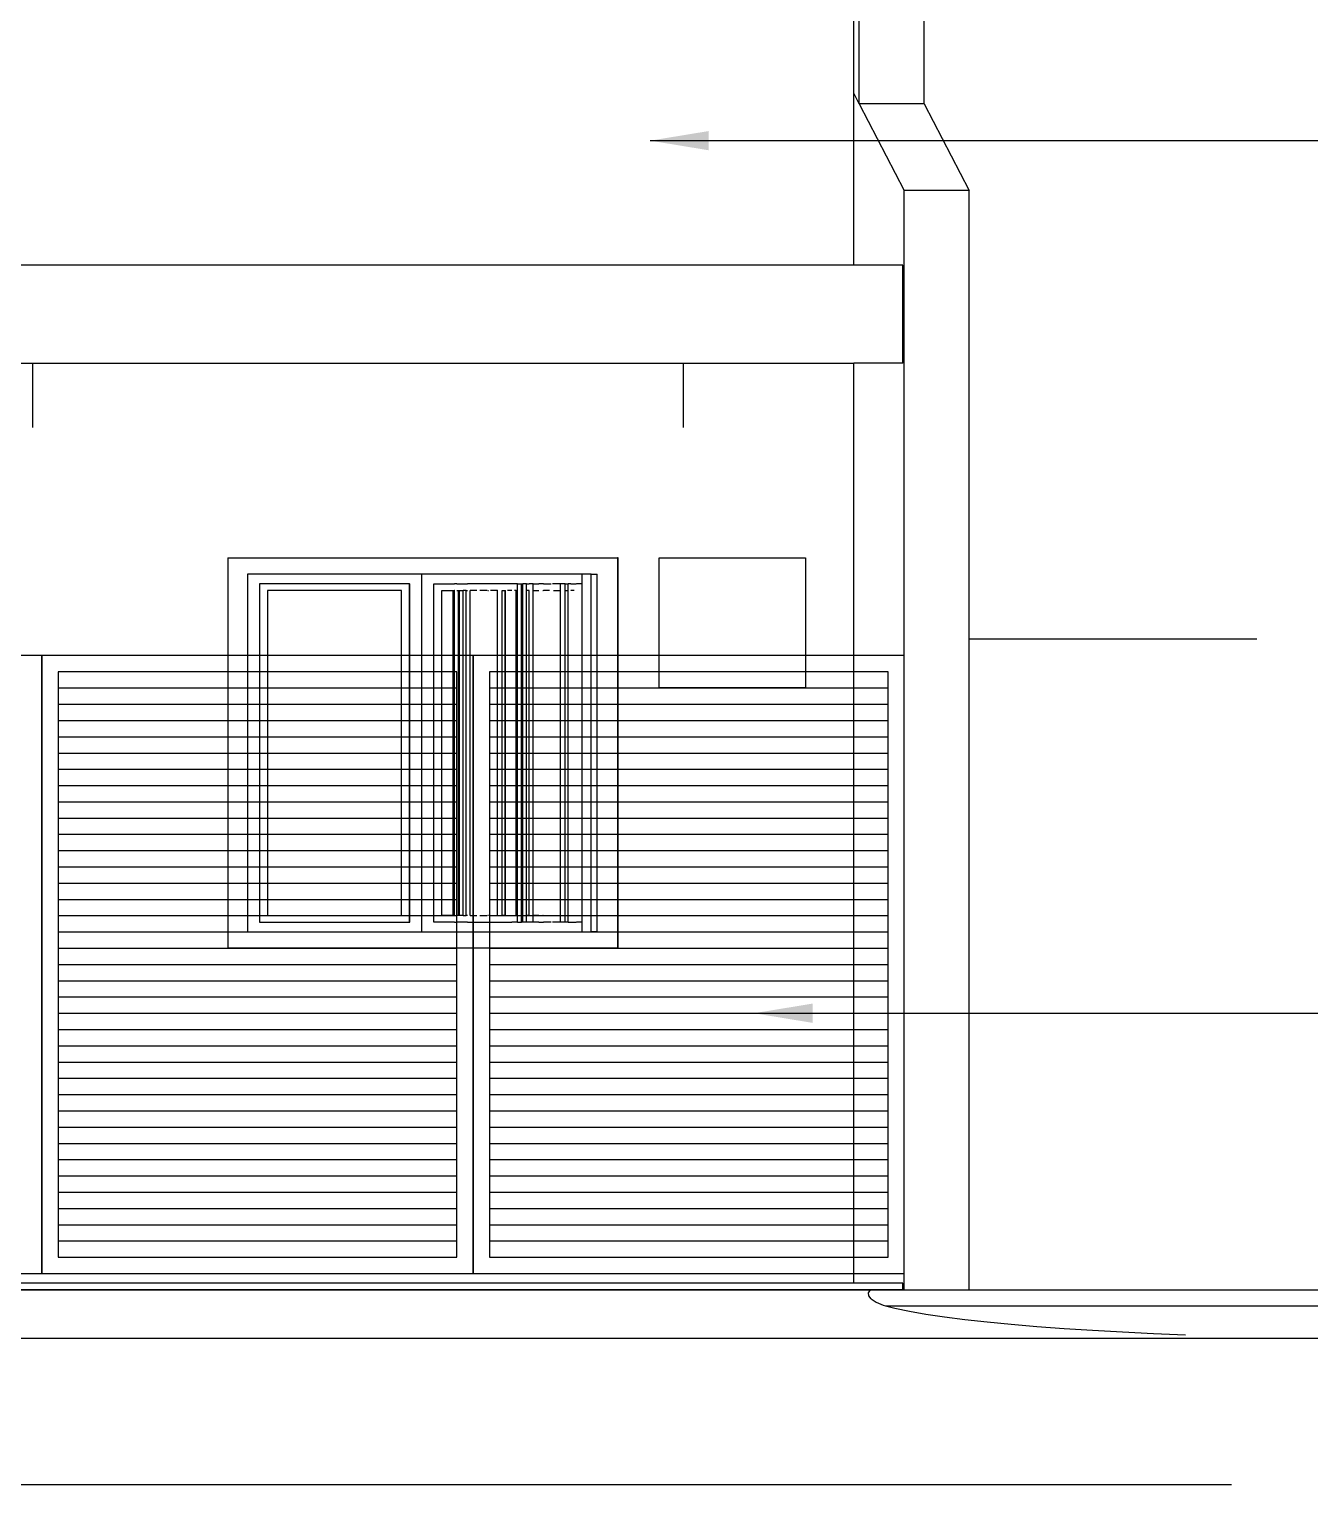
# Model space of a CAD drawing. Header units: inches. Extents: x 7263 to 14962, y 1317 to 2926.
# Drawn here: x 7438.036 to 7441.974, y 1493.877 to 1498.353 of the extents above; entities that cross this region are included whole.
import ezdxf

# ---------------------------------------------------------------- set-up
doc = ezdxf.new("R2010")
doc.units = ezdxf.units.IN
doc.header["$MEASUREMENT"] = 0
for name, color, linetype in [('Layer1', 1, 'Continuous'), ('Layer2', 2, 'Continuous'), ('Layer6', 6, 'Continuous'), ('Layer8', 8, 'Continuous')]:
    doc.layers.add(name, color=color, linetype=linetype)
doc.styles.get("Standard").update_dxf_attribs({"font": ''})
doc.styles.get('Standard').set_extended_font_data('Tw Cen MT Condensed')
doc.dimstyles.get("Standard").update_dxf_attribs({"dimtxt": 0.2, "dimasz": 0.18, "dimexe": 0.18, "dimexo": 0.0625, "dimgap": 0.09, "dimtad": 0, "dimzin": 0, "dimdsep": 46, "dimtxsty": 'Standard', "dimblk": 'ARCHTICK', "dimcen": 0.09, "dimclrd": 8, "dimclre": 8, "dimclrt": 2, "dimadec": 0, "dimazin": 0, "dimtfac": 1, "dimtofl": 0, "dimtmove": 0, "dimatfit": 3, "dimfxl": 1, "dimtolj": 1, "dimtzin": 0, "dimarcsym": 0})

# ---------------------------------------------------------------- blocks, each defined once
blk = doc.blocks.new('_ArchTick')
at = {"color": 0, "linetype": 'ByBlock', "const_width": 0.15}
blk.add_lwpolyline([(-0.5, -0.5), (0.5, 0.5)], dxfattribs=at)

msp = doc.modelspace()

# ---------------------------------------------------------------- linework, layer by layer
for p, q in [((7440.5713, 1498.1562), (7440.5713, 1501.3541)), ((7440.7882, 1498.1234), (7440.7882, 1501.0031)), ((7440.5882, 1498.1234), (7440.5882, 1500.9872)), ((7440.5713, 1497.6273), (7440.5713, 1498.1562)), ((7440.5882, 1498.1234), (7440.5713, 1498.1562)), ((7440.7882, 1498.1234), (7440.5882, 1498.1234)), ((7440.5882, 1498.1234), (7440.7266, 1497.8562)), ((7440.7882, 1498.1234), (7440.9265, 1497.8562)), ((7440.7266, 1494.4773), (7440.7266, 1497.8562)), ((7440.9265, 1497.8562), (7440.7266, 1497.8562)), ((7440.9265, 1496.4773), (7440.9265, 1497.8562)), ((7438.0463, 1497.3259), (7438.0463, 1497.2677)), ((7438.0463, 1497.3259), (7438.0463, 1497.2985)), ((7438.0463, 1497.3259), (7438.0463, 1497.2677)), ((7438.0463, 1497.3259), (7438.0463, 1497.2985)), ((7438.0464, 1497.3259), (7438.0464, 1497.2677)), ((7438.0464, 1497.3259), (7438.0464, 1497.2985)), ((7440.0464, 1497.3259), (7440.0464, 1497.2677)), ((7440.0464, 1497.3259), (7440.0464, 1497.2985)), ((7440.5713, 1494.4973), (7440.5713, 1497.3259)), ((7438.0464, 1497.2677), (7438.0463, 1497.128)), ((7438.0463, 1497.2677), (7438.0463, 1497.128)), ((7438.0463, 1497.2677), (7438.0463, 1497.128)), ((7440.0464, 1497.2677), (7440.0463, 1497.128)), ((7438.6471, 1496.7273), (7438.6471, 1495.5273)), ((7438.6471, 1496.7273), (7439.8445, 1496.7273)), ((7439.8445, 1496.7273), (7439.8445, 1495.5273)), ((7439.8466, 1496.7273), (7439.8445, 1496.7273)), ((7439.8466, 1495.5273), (7439.8466, 1496.7273)), ((7438.7074, 1496.6773), (7438.7074, 1495.5773)), ((7439.2436, 1496.6773), (7438.7074, 1496.6773)), ((7439.2436, 1495.5773), (7439.2436, 1496.6773)), ((7439.7363, 1496.6773), (7439.2436, 1496.6773)), ((7439.7363, 1496.6473), (7439.7363, 1496.6773)), ((7439.7637, 1496.6773), (7439.7363, 1496.6773)), ((7439.7637, 1495.5773), (7439.7637, 1496.6773)), ((7439.7637, 1496.6773), (7439.782, 1496.6773)), ((7439.782, 1495.5773), (7439.782, 1496.6773)), ((7438.7438, 1496.6473), (7438.7438, 1495.6073)), ((7439.2058, 1496.6473), (7438.7438, 1496.6473)), ((7438.7685, 1496.6273), (7438.7685, 1495.6273)), ((7439.1803, 1496.6273), (7438.7685, 1496.6273)), ((7439.1803, 1495.6273), (7439.1803, 1496.6273)), ((7439.1803, 1496.6273), (7439.1808, 1496.6273)), ((7439.1808, 1495.6273), (7439.1808, 1496.6273)), ((7439.2058, 1496.6473), (7439.2061, 1496.6473)), ((7439.2058, 1495.6073), (7439.2058, 1496.6473)), ((7439.2061, 1495.6073), (7439.2061, 1496.6473)), ((7439.2802, 1496.6473), (7439.3436, 1496.6473)), ((7439.2802, 1495.6073), (7439.2802, 1496.6473)), ((7439.3049, 1495.6273), (7439.3049, 1496.6273)), ((7439.3049, 1496.6273), (7439.3396, 1496.6273)), ((7439.3396, 1495.6273), (7439.3396, 1496.6273)), ((7439.3396, 1496.6273), (7439.3434, 1496.6273)), ((7439.3434, 1495.6273), (7439.3434, 1496.6273)), ((7439.3434, 1496.6273), (7439.3436, 1496.6273)), ((7439.3507, 1496.6473), (7439.3436, 1496.6473)), ((7439.3452, 1496.6273), (7439.3438, 1496.6273)), ((7439.3507, 1496.6473), (7439.3694, 1496.6473)), ((7439.3507, 1496.6273), (7439.3561, 1496.6273)), ((7439.3561, 1495.6273), (7439.3561, 1496.6273)), ((7439.3561, 1496.6273), (7439.3596, 1496.6273)), ((7439.3596, 1495.6273), (7439.3596, 1496.6273)), ((7439.3596, 1496.6273), (7439.3694, 1496.6273)), ((7439.3694, 1496.6473), (7439.3698, 1496.6473)), ((7439.3698, 1496.6473), (7439.3833, 1496.6473)), ((7439.3698, 1496.6273), (7439.3708, 1496.6273)), ((7439.3708, 1495.6273), (7439.3708, 1496.6273)), ((7439.3796, 1496.6273), (7439.3708, 1496.6273)), ((7439.3796, 1495.6273), (7439.3796, 1496.6273)), ((7439.3796, 1496.6273), (7439.3833, 1496.6273)), ((7439.4215, 1496.6473), (7439.3833, 1496.6473)), ((7439.3919, 1496.6273), (7439.3923, 1496.6273)), ((7439.3923, 1495.6273), (7439.3923, 1496.6273)), ((7439.4123, 1496.6273), (7439.3923, 1496.6273)), ((7439.454, 1496.6473), (7439.4215, 1496.6473)), ((7439.4445, 1496.6273), (7439.4215, 1496.6273)), ((7439.4467, 1496.6273), (7439.4478, 1496.6273)), ((7439.5202, 1496.6473), (7439.454, 1496.6473)), ((7439.4755, 1496.6273), (7439.454, 1496.6273)), ((7439.4755, 1495.6273), (7439.4755, 1496.6273)), ((7439.4755, 1496.6273), (7439.4766, 1496.6273)), ((7439.4903, 1496.6273), (7439.4906, 1496.6273)), ((7439.4906, 1495.6273), (7439.4906, 1496.6273)), ((7439.4906, 1496.6273), (7439.4998, 1496.6273)), ((7439.4998, 1495.6273), (7439.4998, 1496.6273)), ((7439.4998, 1496.6273), (7439.5001, 1496.6273)), ((7439.5001, 1495.6273), (7439.5001, 1496.6273)), ((7439.5001, 1496.6273), (7439.5008, 1496.6273)), ((7439.5202, 1496.6273), (7439.5068, 1496.6273)), ((7439.5372, 1496.6473), (7439.5202, 1496.6473)), ((7439.5334, 1496.6273), (7439.5278, 1496.6273)), ((7439.5334, 1495.6273), (7439.5334, 1496.6273)), ((7439.5334, 1496.6273), (7439.5372, 1496.6273)), ((7439.5372, 1496.6273), (7439.5372, 1496.6473)), ((7439.5372, 1496.6473), (7439.5499, 1496.6473)), ((7439.5372, 1495.6273), (7439.5372, 1496.6273)), ((7439.5372, 1496.6273), (7439.5376, 1496.6273)), ((7439.5499, 1496.6473), (7439.5534, 1496.6473)), ((7439.5499, 1496.6273), (7439.5499, 1496.6473)), ((7439.5499, 1496.6273), (7439.5534, 1496.6273)), ((7439.5499, 1495.6273), (7439.5499, 1496.6273)), ((7439.5534, 1496.6273), (7439.5534, 1496.6473)), ((7439.5646, 1496.6473), (7439.5534, 1496.6473)), ((7439.5534, 1495.6273), (7439.5534, 1496.6273)), ((7439.5636, 1496.6273), (7439.5646, 1496.6273)), ((7439.5646, 1496.6473), (7439.5737, 1496.6473)), ((7439.5646, 1496.6273), (7439.5646, 1496.6473)), ((7439.5646, 1495.6273), (7439.5646, 1496.6273)), ((7439.5734, 1496.6273), (7439.5646, 1496.6273)), ((7439.5734, 1495.6273), (7439.5734, 1496.6273)), ((7439.5734, 1496.6273), (7439.5737, 1496.6273)), ((7439.5861, 1496.6473), (7439.5737, 1496.6473)), ((7439.5857, 1496.6273), (7439.5861, 1496.6273)), ((7439.5861, 1496.6473), (7439.6032, 1496.6473)), ((7439.5861, 1496.6273), (7439.5861, 1496.6473)), ((7439.5861, 1496.6273), (7439.6032, 1496.6273)), ((7439.5861, 1495.6273), (7439.5861, 1496.6273)), ((7439.6175, 1496.6473), (7439.6032, 1496.6473)), ((7439.6149, 1496.6273), (7439.6163, 1496.6273)), ((7439.6175, 1496.6473), (7439.636, 1496.6473)), ((7439.636, 1496.6273), (7439.6175, 1496.6273)), ((7439.636, 1496.6473), (7439.6411, 1496.6473)), ((7439.6693, 1496.6473), (7439.6449, 1496.6473)), ((7439.6486, 1496.6273), (7439.6693, 1496.6273)), ((7439.6693, 1496.6273), (7439.6693, 1496.6473)), ((7439.6844, 1496.6473), (7439.6693, 1496.6473)), ((7439.6693, 1495.6273), (7439.6693, 1496.6273)), ((7439.6841, 1496.6273), (7439.6844, 1496.6273)), ((7439.6844, 1496.6473), (7439.6936, 1496.6473)), ((7439.6844, 1496.6273), (7439.6844, 1496.6473)), ((7439.6844, 1495.6273), (7439.6844, 1496.6273)), ((7439.6844, 1496.6273), (7439.6936, 1496.6273)), ((7439.6936, 1496.6273), (7439.6936, 1496.6473)), ((7439.7019, 1496.6473), (7439.6936, 1496.6473)), ((7439.6936, 1495.6273), (7439.6936, 1496.6273)), ((7439.6999, 1496.6273), (7439.7009, 1496.6273)), ((7439.7019, 1496.6473), (7439.7118, 1496.6473)), ((7439.7118, 1496.6273), (7439.7019, 1496.6273)), ((7439.7118, 1496.6473), (7439.7183, 1496.6473)), ((7439.7363, 1496.6473), (7439.7192, 1496.6473)), ((7439.7363, 1496.6473), (7439.7367, 1496.6473)), ((7439.7363, 1495.6073), (7439.7363, 1496.6473)), ((7441.8103, 1496.4773), (7440.9265, 1496.4773)), ((7440.9265, 1494.4773), (7440.9265, 1496.4773)), ((7438.7438, 1495.6073), (7439.2058, 1495.6073)), ((7438.7685, 1495.6273), (7439.1803, 1495.6273)), ((7439.1803, 1495.6273), (7439.1808, 1495.6273)), ((7439.2058, 1495.6073), (7439.2061, 1495.6073)), ((7439.3436, 1495.6073), (7439.2802, 1495.6073)), ((7439.3396, 1495.6273), (7439.3049, 1495.6273)), ((7439.3434, 1495.6273), (7439.3396, 1495.6273)), ((7439.3436, 1495.6273), (7439.3434, 1495.6273)), ((7439.3436, 1495.6073), (7439.3507, 1495.6073)), ((7439.3452, 1495.6273), (7439.3438, 1495.6273)), ((7439.3561, 1495.6273), (7439.3507, 1495.6273)), ((7439.3694, 1495.6073), (7439.3507, 1495.6073)), ((7439.3596, 1495.6273), (7439.3561, 1495.6273)), ((7439.3694, 1495.6273), (7439.3596, 1495.6273)), ((7439.3698, 1495.6073), (7439.3694, 1495.6073)), ((7439.3708, 1495.6273), (7439.3698, 1495.6273)), ((7439.3833, 1495.6073), (7439.3698, 1495.6073)), ((7439.3708, 1495.6273), (7439.3796, 1495.6273)), ((7439.3833, 1495.6273), (7439.3796, 1495.6273)), ((7439.3833, 1495.6073), (7439.4215, 1495.6073)), ((7439.3923, 1495.6273), (7439.3919, 1495.6273)), ((7439.3923, 1495.6273), (7439.4123, 1495.6273)), ((7439.4215, 1495.6273), (7439.4445, 1495.6273)), ((7439.4215, 1495.6073), (7439.454, 1495.6073)), ((7439.4478, 1495.6273), (7439.4467, 1495.6273)), ((7439.454, 1495.6273), (7439.4755, 1495.6273)), ((7439.454, 1495.6073), (7439.5202, 1495.6073)), ((7439.4766, 1495.6273), (7439.4755, 1495.6273)), ((7439.4906, 1495.6273), (7439.4903, 1495.6273)), ((7439.4998, 1495.6273), (7439.4906, 1495.6273)), ((7439.5001, 1495.6273), (7439.4998, 1495.6273)), ((7439.5008, 1495.6273), (7439.5001, 1495.6273)), ((7439.5068, 1495.6273), (7439.5202, 1495.6273)), ((7439.5372, 1495.6073), (7439.5202, 1495.6073)), ((7439.5278, 1495.6273), (7439.5334, 1495.6273)), ((7439.5372, 1495.6273), (7439.5334, 1495.6273)), ((7439.5372, 1495.6073), (7439.5372, 1495.6273)), ((7439.5376, 1495.6273), (7439.5372, 1495.6273)), ((7439.5372, 1495.6073), (7439.5499, 1495.6073)), ((7439.5534, 1495.6273), (7439.5499, 1495.6273)), ((7439.5499, 1495.6073), (7439.5499, 1495.6273)), ((7439.5534, 1495.6073), (7439.5499, 1495.6073)), ((7439.5534, 1495.6073), (7439.5534, 1495.6273)), ((7439.5646, 1495.6073), (7439.5534, 1495.6073)), ((7439.5646, 1495.6273), (7439.5636, 1495.6273)), ((7439.5646, 1495.6073), (7439.5646, 1495.6273)), ((7439.5734, 1495.6273), (7439.5646, 1495.6273)), ((7439.5737, 1495.6073), (7439.5646, 1495.6073)), ((7439.5737, 1495.6273), (7439.5734, 1495.6273)), ((7439.5861, 1495.6073), (7439.5737, 1495.6073)), ((7439.5861, 1495.6273), (7439.5857, 1495.6273)), ((7439.6032, 1495.6273), (7439.5861, 1495.6273)), ((7439.5861, 1495.6073), (7439.5861, 1495.6273)), ((7439.6032, 1495.6073), (7439.5861, 1495.6073)), ((7439.6032, 1495.6073), (7439.6175, 1495.6073)), ((7439.6163, 1495.6273), (7439.6149, 1495.6273)), ((7439.6175, 1495.6273), (7439.636, 1495.6273)), ((7439.636, 1495.6073), (7439.6175, 1495.6073)), ((7439.6411, 1495.6073), (7439.636, 1495.6073)), ((7439.6693, 1495.6073), (7439.6449, 1495.6073)), ((7439.6486, 1495.6273), (7439.6693, 1495.6273)), ((7439.6693, 1495.6073), (7439.6693, 1495.6273)), ((7439.6844, 1495.6073), (7439.6693, 1495.6073)), ((7439.6844, 1495.6273), (7439.6841, 1495.6273)), ((7439.6844, 1495.6073), (7439.6844, 1495.6273)), ((7439.6844, 1495.6273), (7439.6936, 1495.6273)), ((7439.6936, 1495.6073), (7439.6844, 1495.6073)), ((7439.6936, 1495.6073), (7439.6936, 1495.6273)), ((7439.6936, 1495.6073), (7439.7019, 1495.6073)), ((7439.7009, 1495.6273), (7439.6999, 1495.6273)), ((7439.7019, 1495.6273), (7439.7118, 1495.6273)), ((7439.7019, 1495.6073), (7439.7183, 1495.6073)), ((7439.7363, 1495.6073), (7439.7192, 1495.6073)), ((7439.7367, 1495.6073), (7439.7363, 1495.6073)), ((7439.7363, 1495.5773), (7439.7363, 1495.6073)), ((7438.7074, 1495.5773), (7439.2436, 1495.5773)), ((7439.2436, 1495.5773), (7439.7363, 1495.5773)), ((7439.7363, 1495.5773), (7439.7637, 1495.5773)), ((7439.782, 1495.5773), (7439.7637, 1495.5773)), ((7439.8445, 1495.5273), (7438.6471, 1495.5273)), ((7439.8466, 1495.5273), (7439.8445, 1495.5273)), ((7435.4243, 1494.4773), (7440.6224, 1494.4773)), ((7440.7265, 1494.4773), (7435.4243, 1494.4773)), ((7440.5713, 1494.4973), (7437.814, 1494.4973)), ((7440.7222, 1494.4973), (7440.5713, 1494.4973)), ((7440.6165, 1494.4682), (7440.6224, 1494.4773)), ((7440.6173, 1494.4586), (7440.6165, 1494.4682)), ((7440.6224, 1494.4773), (7440.7222, 1494.4773)), ((7440.7222, 1494.4773), (7440.7222, 1494.4973)), ((7440.7222, 1494.4773), (7440.7266, 1494.4773)), ((7440.7265, 1494.4773), (7440.7222, 1494.4773)), ((7440.725, 1494.4773), (7440.7222, 1494.4773)), ((7440.7266, 1494.4773), (7440.9265, 1494.4773)), ((7440.9265, 1494.4773), (7442.7767, 1494.4773)), ((7440.625, 1494.4489), (7440.6173, 1494.4586)), ((7440.625, 1494.4489), (7440.6398, 1494.4392)), ((7440.6398, 1494.4392), (7440.6618, 1494.4295)), ((7440.6618, 1494.4295), (7440.6685, 1494.4273)), ((7440.6685, 1494.4273), (7440.6977, 1494.4202)), ((7440.6685, 1494.4273), (7442.7767, 1494.4273)), ((7440.6977, 1494.4202), (7440.7423, 1494.4113)), ((7440.7423, 1494.4113), (7440.7932, 1494.4026)), ((7440.7932, 1494.4026), (7440.8502, 1494.3942)), ((7440.8502, 1494.3942), (7440.9131, 1494.3862)), ((7440.9131, 1494.3862), (7440.9816, 1494.3786)), ((7440.9816, 1494.3786), (7441.0554, 1494.3714)), ((7441.0554, 1494.3714), (7441.1343, 1494.3647)), ((7441.1343, 1494.3647), (7441.2177, 1494.3584)), ((7441.2177, 1494.3584), (7441.3055, 1494.3527)), ((7441.3055, 1494.3527), (7441.3972, 1494.3475)), ((7441.3972, 1494.3475), (7441.4924, 1494.3428)), ((7441.4924, 1494.3428), (7441.5908, 1494.3388)), ((7442.7767, 1494.3273), (7433.8269, 1494.3273))]:
    msp.add_line(p, q)
msp.add_lwpolyline([(7439.9727, 1496.7273), (7440.4228, 1496.7273), (7440.4228, 1496.3273), (7439.9727, 1496.3273), (7439.9727, 1496.7273)])
at = {"layer": 'Layer1'}
for p, q in [((7438.1255, 1496.3273), (7439.3511, 1496.3273)), ((7439.4511, 1496.3273), (7440.6766, 1496.3273)), ((7438.1255, 1496.2773), (7439.3511, 1496.2773)), ((7439.4511, 1496.2773), (7440.6766, 1496.2773)), ((7438.1255, 1496.2273), (7439.3511, 1496.2273)), ((7439.4511, 1496.2273), (7440.6766, 1496.2273)), ((7438.1255, 1496.1773), (7439.3511, 1496.1773)), ((7439.4511, 1496.1773), (7440.6766, 1496.1773)), ((7438.1255, 1496.1273), (7439.3511, 1496.1273)), ((7439.4511, 1496.1273), (7440.6766, 1496.1273)), ((7438.1255, 1496.0773), (7439.3511, 1496.0773)), ((7439.4511, 1496.0773), (7440.6766, 1496.0773)), ((7438.1255, 1496.0273), (7439.3511, 1496.0273)), ((7439.4511, 1496.0273), (7440.6766, 1496.0273)), ((7438.1255, 1495.9773), (7439.3511, 1495.9773)), ((7439.4511, 1495.9773), (7440.6766, 1495.9773)), ((7438.1255, 1495.9273), (7439.3511, 1495.9273)), ((7439.4511, 1495.9273), (7440.6766, 1495.9273)), ((7438.1255, 1495.8773), (7439.3511, 1495.8773)), ((7439.4511, 1495.8773), (7440.6766, 1495.8773)), ((7438.1255, 1495.8273), (7439.3511, 1495.8273)), ((7439.4511, 1495.8273), (7440.6766, 1495.8273)), ((7438.1255, 1495.7773), (7439.3511, 1495.7773)), ((7439.4511, 1495.7773), (7440.6766, 1495.7773)), ((7438.1255, 1495.7273), (7439.3511, 1495.7273)), ((7439.4511, 1495.7273), (7440.6766, 1495.7273)), ((7438.1255, 1495.6773), (7439.3511, 1495.6773)), ((7439.4511, 1495.6773), (7440.6766, 1495.6773)), ((7438.1255, 1495.6273), (7439.3511, 1495.6273)), ((7439.4511, 1495.6273), (7440.6766, 1495.6273)), ((7438.1255, 1495.5773), (7439.3511, 1495.5773)), ((7439.4511, 1495.5773), (7440.6766, 1495.5773)), ((7438.1255, 1495.5273), (7439.3511, 1495.5273)), ((7439.4511, 1495.5273), (7440.6766, 1495.5273)), ((7438.1255, 1495.4773), (7439.3511, 1495.4773)), ((7439.4511, 1495.4773), (7440.6766, 1495.4773)), ((7438.1255, 1495.4273), (7439.3511, 1495.4273)), ((7439.4511, 1495.4273), (7440.6766, 1495.4273)), ((7438.1255, 1495.3773), (7439.3511, 1495.3773)), ((7439.4511, 1495.3773), (7440.6766, 1495.3773)), ((7438.1255, 1495.3273), (7439.3511, 1495.3273)), ((7439.4511, 1495.3273), (7440.6766, 1495.3273)), ((7438.1255, 1495.2773), (7439.3511, 1495.2773)), ((7439.4511, 1495.2773), (7440.6766, 1495.2773)), ((7438.1255, 1495.2273), (7439.3511, 1495.2273)), ((7439.4511, 1495.2273), (7440.6766, 1495.2273)), ((7438.1255, 1495.1773), (7439.3511, 1495.1773)), ((7439.4511, 1495.1773), (7440.6766, 1495.1773)), ((7438.1255, 1495.1273), (7439.3511, 1495.1273)), ((7439.4511, 1495.1273), (7440.6766, 1495.1273)), ((7438.1255, 1495.0773), (7439.3511, 1495.0773)), ((7439.4511, 1495.0773), (7440.6766, 1495.0773)), ((7438.1255, 1495.0273), (7439.3511, 1495.0273)), ((7439.4511, 1495.0273), (7440.6766, 1495.0273)), ((7438.1255, 1494.9773), (7439.3511, 1494.9773)), ((7439.4511, 1494.9773), (7440.6766, 1494.9773)), ((7438.1255, 1494.9273), (7439.3511, 1494.9273)), ((7439.4511, 1494.9273), (7440.6766, 1494.9273)), ((7438.1255, 1494.8773), (7439.3511, 1494.8773)), ((7439.4511, 1494.8773), (7440.6766, 1494.8773)), ((7438.1255, 1494.8273), (7439.3511, 1494.8273)), ((7439.4511, 1494.8273), (7440.6766, 1494.8273)), ((7438.1255, 1494.7773), (7439.3511, 1494.7773)), ((7439.4511, 1494.7773), (7440.6766, 1494.7773)), ((7438.1255, 1494.7273), (7439.3511, 1494.7273)), ((7439.4511, 1494.7273), (7440.6766, 1494.7273)), ((7438.1255, 1494.6773), (7439.3511, 1494.6773)), ((7439.4511, 1494.6773), (7440.6766, 1494.6773)), ((7438.1255, 1494.6273), (7439.3511, 1494.6273)), ((7439.4511, 1494.6273), (7440.6766, 1494.6273)), ((7438.1255, 1494.5773), (7439.3511, 1494.5773)), ((7439.4511, 1494.5773), (7440.6766, 1494.5773))]:
    msp.add_line(p, q, dxfattribs=at)
for points in [[(7436.7499, 1494.5273), (7438.0755, 1494.5273), (7438.0755, 1496.4273), (7436.7499, 1496.4273)], [(7438.0755, 1494.5273), (7439.4011, 1494.5273), (7439.4011, 1496.4273), (7438.0755, 1496.4273)], [(7439.4011, 1494.5273), (7440.7266, 1494.5273), (7440.7266, 1496.4273), (7439.4011, 1496.4273)], [(7438.1255, 1494.5773), (7439.3511, 1494.5773), (7439.3511, 1496.3773), (7438.1255, 1496.3773)], [(7439.4511, 1494.5773), (7440.6766, 1494.5773), (7440.6766, 1496.3773), (7439.4511, 1496.3773)]]:
    msp.add_lwpolyline(points, close=True, dxfattribs=at)
at = {"layer": 'Layer2'}
for p, q in [((7440.5713, 1497.6273), (7435.4243, 1497.6273)), ((7440.7222, 1497.6273), (7440.5713, 1497.6273)), ((7440.7222, 1497.3259), (7440.7222, 1497.6273)), ((7435.4243, 1497.3259), (7440.5713, 1497.3259)), ((7440.7222, 1497.3259), (7440.5713, 1497.3259))]:
    msp.add_line(p, q, dxfattribs=at)
at = {"layer": 'Layer8'}
msp.add_line((7441.7327, 1493.8773), (7420.3346, 1493.8773), dxfattribs=at)

# ---------------------------------------------------------------- leaders
at = {"layer": 'Layer6', "annotation_type": 0, "has_hookline": 1, "hookline_direction": 0}
for points, text_width in [([(7429.8883, 1496.3913), (7429.8883, 1503.2548), (7443.5007, 1503.2548)], 3.3429), ([(7439.9455, 1498.0098), (7443.5007, 1498.0098)], 3.2476), ([(7440.2645, 1495.3273), (7443.5007, 1495.3273)], 2.381)]:
    msp.add_leader(points, dimstyle='Standard', dxfattribs=dict(at, text_width=text_width))

doc.saveas('drawing.dxf')
